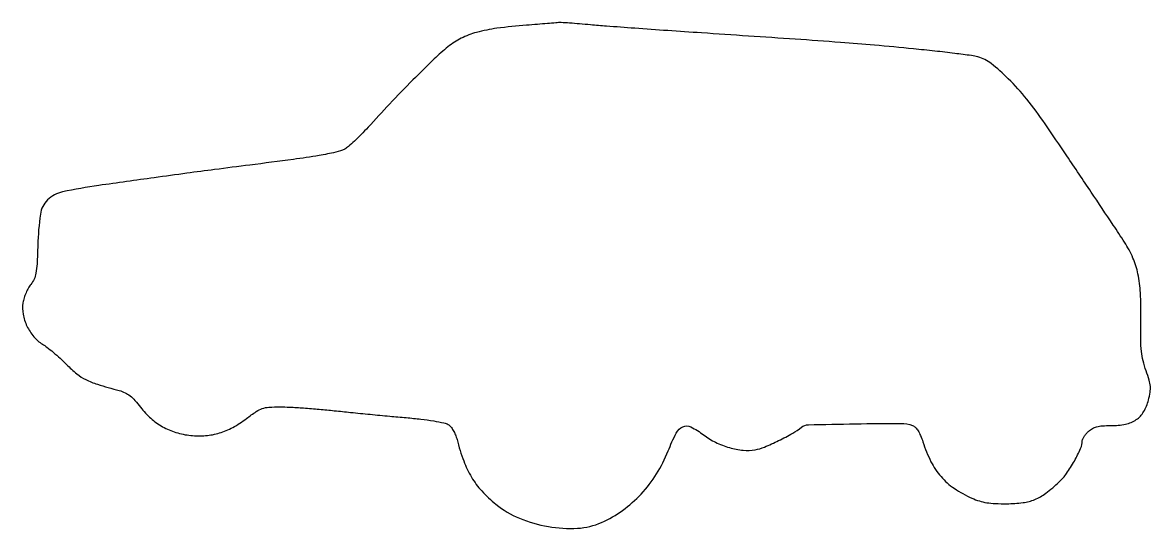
# Model space of a CAD drawing. Extents: x 0 to 422, y 0 to 190.
import ezdxf

# ---------------------------------------------------------------- set-up
doc = ezdxf.new("R2010")
doc.units = 0

msp = doc.modelspace()

# ---------------------------------------------------------------- linework, layer by layer
msp.add_lwpolyline([(189, 188.886376, 0.012535), (177.981374, 187.731205, 0.034717), (170.344583, 186.191645, 0.048066), (164.575468, 183.991128, 0.055941), (159.643008, 180.814096, 0.021043), (154.506373, 176.253475, 0.00527), (146.524947, 168.378455, 0.005495), (137.798757, 159.389743, 0.006414), (129.717133, 150.658202, -0.01006), (127.169342, 147.945469, -0.011417), (124.61744, 145.452137, -0.010674), (122.363062, 143.436245, -0.060282), (121.022822, 142.543062, -0.062044), (117.631377, 141.330028, -0.012954), (111.422176, 140.112283, -0.008558), (101.804686, 138.652445, -0.001959), (85.5, 136.52736, 0.000714), (72.327051, 134.843801, 0.00143), (61.921459, 133.468551, 0.001061), (49.729851, 131.795426, 0.000239), (29, 128.895628, 0.018278), (15.440378, 126.483999, 0.141248), (9.823602, 123.464912, 0.165601), (7.12844, 118.142366, 0.027607), (6.13761, 106.555465, -0.004907), (5.859216, 99.585098, -0.031458), (5.462481, 96.07747, -0.062418), (4.758438, 93.803076, -0.068767), (3.530258, 91.85359, 0.049154), (2.620587, 90.527566, 0.025694), (1.745605, 88.723919, 0.02529), (1.030962, 86.764481, 0.035163), (0.607343, 84.945923, 0.085671), (0.660004, 80.685732, 0.064434), (2.10098, 76.217674, 0.064388), (4.633391, 72.260339, 0.085235), (7.891517, 69.5, -0.032222), (9.569629, 68.358733, -0.010063), (11.934268, 66.439548, -0.010011), (14.495468, 64.184425, -0.010896), (16.891517, 61.889949, 0.024375), (20.805537, 58.339021, 0.057075), (24.118716, 56.196489, 0.040905), (28.448126, 54.476097, 0.00777), (36.607599, 52.121529, -0.0451), (38.804339, 51.305848, -0.054783), (40.669546, 50.149073, -0.045147), (42.495663, 48.431353, -0.019668), (44.607599, 45.853684, 0.048979), (48.419016, 41.720841, 0.054067), (52.845272, 38.561387, 0.053949), (57.854745, 36.419144, 0.048404), (63.39337, 35.29885, 0.045897), (68.948975, 35.23709, 0.053606), (74.129518, 36.221183, 0.051409), (79.154957, 38.331465, 0.0373), (84.251343, 41.633085, -0.013513), (87.891885, 44.245281, -0.065595), (90.159672, 45.381217, -0.068164), (92.604647, 45.869837, -0.015284), (96.861917, 46, -0.013354), (100.392152, 45.905699, -0.004256), (105.639392, 45.580357, -0.004244), (111.481301, 45.11834, -0.00472), (117.110574, 44.571428, 0.001517), (123.213526, 43.938998, 0.000886), (130.532481, 43.216086, 0.000885), (137.862082, 42.518331, 0.001502), (144, 41.963579, -0.00751), (149.511213, 41.398625, -0.011224), (154.305716, 40.724826, -0.009684), (158.151711, 40.019262, -0.090324), (159.710736, 39.394825, -0.082022), (160.662097, 38.552303, -0.038084), (161.604839, 37.19243, -0.03533), (162.426678, 35.531252, -0.034181), (163.016987, 33.752674, 0.025104), (165.515374, 25.741976, 0.047502), (168.438995, 19.650013, 0.051314), (172.290296, 14.530117, 0.034954), (177.60868, 9.541084, 0.073171), (186.393994, 4.304774, 0.055228), (197.20304, 1.184073, 0.056547), (208.10206, 0.553942, 0.090792), (217.128908, 2.727694, 0.05205), (224.996427, 7.24703, 0.049091), (231.93179, 13.373084, 0.047954), (237.680066, 20.882319, 0.045112), (242.028821, 29.5, -0.023256), (245.044557, 36.18676, -0.170487), (247.543181, 38.575316, -0.22904), (250.553141, 38.499571, -0.044191), (255.290407, 35.504428, 0.04965), (259.774904, 32.737023, 0.043128), (264.931026, 30.752088, 0.044794), (270.097017, 29.749186, 0.07089), (274.596396, 29.926196, 0.054277), (278.046801, 30.953258, 0.01375), (283.382504, 33.369768, 0.014234), (288.625967, 36.107725, 0.044704), (291.903538, 38.345408, -0.167602), (294.486582, 39.306688, -0.002158), (312.071014, 39.65552, -0.003429), (329.082365, 39.802834, -0.091535), (333.522845, 38.991314, -0.110822), (334.549272, 38.312855, -0.051733), (335.535379, 37.049112, -0.040318), (336.473696, 35.240821, -0.02142), (337.351752, 32.873835, 0.038151), (340.380836, 25.476475, 0.063071), (344.135929, 19.878943, 0.064957), (349.081529, 15.504437, 0.043205), (355.704042, 11.816479, 0.030383), (358.477852, 10.769216, 0.035528), (361.217854, 10.129876, 0.029196), (364.429042, 9.808227, 0.012603), (368.729886, 9.738326, 0.029322), (374.818713, 10.150448, 0.067057), (379.256574, 11.331603, 0.063945), (383.349846, 13.684795, 0.024696), (388.372326, 17.905317, 0.053862), (391.117646, 21.067545, 0.024506), (394.022333, 25.717921, 0.022494), (396.374201, 30.413527, 0.105226), (397, 33.354199, -0.116143), (397.151407, 33.997218, -0.031392), (397.67987, 34.909032, -0.030011), (398.428618, 35.897995, -0.02715), (399.314451, 36.825686, -0.057992), (400.773929, 37.908558, -0.067051), (402.375262, 38.564135, -0.048218), (404.488492, 38.901518, -0.01549), (407.666568, 39, 0.048934), (413.191992, 39.54206, 0.100123), (417.193652, 41.211153, 0.11154), (419.962059, 44.159726, 0.070807), (421.762359, 48.535013, 0.021915), (422.384577, 51.525278, 0.060766), (422.470212, 53.667831, 0.052607), (422.041934, 55.936882, 0.013372), (420.867429, 59.5, -0.026367), (419.7388, 63.248787, -0.034521), (419.131198, 66.773664, -0.023498), (418.88534, 71.26415, -0.005808), (418.914172, 78.642789, 0.015674), (418.75596, 88.640592, 0.040216), (417.836388, 95.810512, 0.050402), (415.947664, 101.733964, 0.040533), (412.796852, 107.635376, 0.004118), (408.583422, 114.071158, 0.000678), (400.324936, 126.425323, 0.000794), (391.237951, 139.932653, 0.001104), (383.053013, 152, 0.020138), (376.239053, 161.181121, 0.027088), (369.312985, 168.875368, 0.029805), (362.919855, 174.52954, 0.100716), (357.958143, 177.011271, 0.031697), (355.481523, 177.512431, 0.002934), (349.281631, 178.325629, 0.003771), (341.868641, 179.196982, 0.002951), (333.810213, 180.034539, 0.002223), (319.198932, 181.400503, 0.003437), (306.562488, 182.437694, 0.001919), (289.590269, 183.647895, 0.000269), (254.5, 185.995743, -0.000797), (241.861656, 186.854777, -0.000856), (229.521875, 187.734504, -0.000809), (218.925669, 188.525392, -0.004061), (213, 189.025757, 0.002425), (208.868689, 189.388226, 0.003313), (205.14375, 189.672007, 0.002171), (202.015122, 189.875867, 0.038186), (201, 189.860019, -0.002599), (199.985324, 189.771775, -0.000148), (196.85625, 189.516958, -0.000227), (193.131286, 189.216425, -0.000166)], format="xyb", close=True)

doc.saveas('drawing.dxf')
